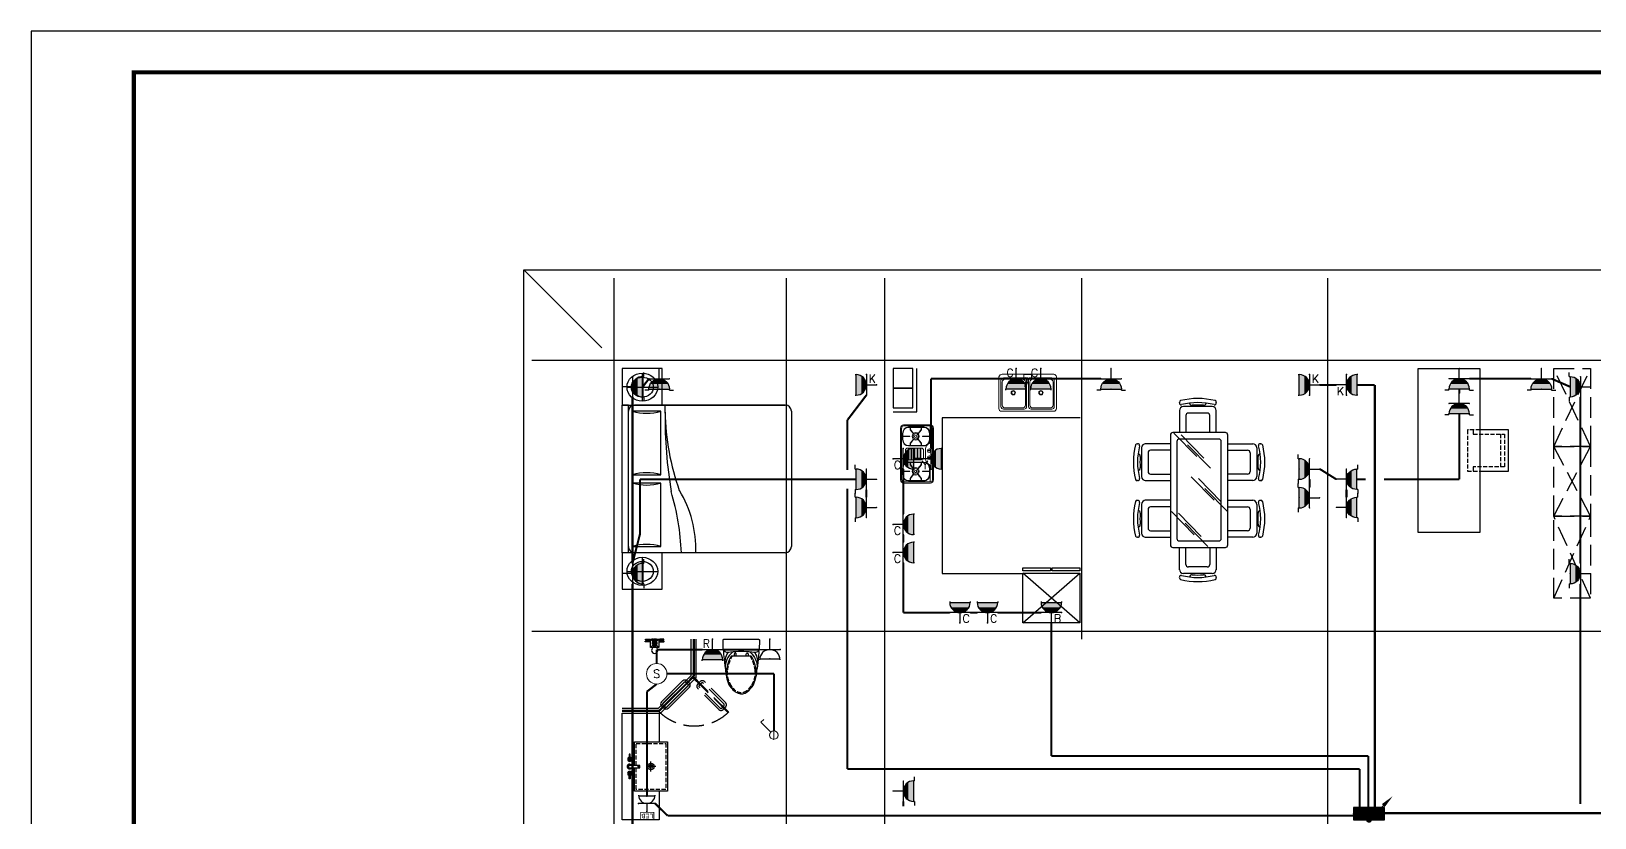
# Model space of a CAD drawing. Extents: x -29700 to 0, y 0 to 131000.
# Drawn here: x -29700 to -10649, y 55416 to 65000 of the extents above; entities that cross this region are included whole.
import ezdxf
from ezdxf.enums import TextEntityAlignment as Align

# ---------------------------------------------------------------- set-up
doc = ezdxf.new("R2010")
doc.units = 0
doc.header["$LTSCALE"] = 1000
doc.header["$MEASUREMENT"] = 0
for name, pattern in [('A户型二层平面图$0$DASH', [0.35, 0.25, -0.1]), ('B-1户型三层平面图$0$DASH', [0.35, 0.25, -0.1]), ('HJ户型(跃上)4F$0$DASH', [0.35, 0.25, -0.1])]:
    doc.linetypes.add(name, pattern=pattern)
doc.layers.get('0').update_dxf_attribs({"linetype": 'CONTINUOUS'})
for name, color, linetype, lineweight in [('1-家具、卫生间洁具布置', 8, 'CONTINUOUS', 9), ('1-散水、台阶', 254, 'CONTINUOUS', 9), ('EM-插座点位', 2, 'CONTINUOUS', 15), ('EM-机电', 14, 'CONTINUOUS', 15), ('EQUIP-照明', 3, 'CONTINUOUS', 15), ('WIRE-照明', 1, 'CONTINUOUS', 15)]:
    doc.layers.add(name, color=color, linetype=linetype, lineweight=lineweight)
for name, color, linetype in [('A户型二层平面图$0$A-澳创家具', 55, 'CONTINUOUS'), ('B-1户型三层平面图$0$A-澳创家具', 55, 'CONTINUOUS'), ('B-1户型三层平面图$0$A_洁具', 36, 'CONTINUOUS'), ('DOTE', 1, 'CONTINUOUS'), ('EQUIP-插座', 3, 'CONTINUOUS'), ('EQUIP-箱柜', 3, 'CONTINUOUS'), ('HJ户型(跃上)4F$0$0-107洁具', 122, 'CONTINUOUS'), ('HJ户型(跃上)4F$0$0-142地漏', 122, 'CONTINUOUS'), ('HJ户型(跃上)4F$0$1-101活动家具', 34, 'CONTINUOUS'), ('HJ户型(跃上)4F$0$1-104到顶固定家具', 55, 'CONTINUOUS'), ('HJ户型(跃上)4F$0$1-107洁具', 122, 'CONTINUOUS'), ('LWIRE', 4, 'CONTINUOUS'), ('TK', 4, 'CONTINUOUS'), ('家具', 8, 'CONTINUOUS')]:
    doc.layers.add(name, color=color, linetype=linetype)
doc.styles.add('_TCH_LABEL', font='COMPLEX', dxfattribs={"bigfont": 'GBCBIG'})
doc.styles.add('_TEL_DIM', font='SIMPLEX', dxfattribs={"width": 0.8, "height": 3.5, "bigfont": 'HZTXT'})
doc.styles.add('GIL', font='GOTHIC.TTF')
doc.styles.add('HZTXT1', font='romans.shx', dxfattribs={"width": 0.7, "bigfont": 'GBHZFS.SHX'})
doc.styles.get("Standard").update_dxf_attribs({"font": 'gbenor.shx', "bigfont": 'gbcbig.shx'})

# ---------------------------------------------------------------- blocks, each defined once
blk = doc.blocks.new('*U18')
at = {"layer": 'B-1户型三层平面图$0$A-澳创家具', "linetype": 'Continuous'}
for points in [[(211, 0), (-211, 0, 0.477962), (-222, -14), (-219, -125), (-215, -137, 0.281865), (-129, -159, -0.073747), (129, -159, 0.281865), (215, -137), (219, -125), (222, -14, 0.477962), (211, 0, 0)], [(216, -136, -0.088577), (213, -208, -0.019152), (193, -362, -0.090609), (149, -554, -0.163158), (38, -658, -0.273043), (-73, -639, -0.094885), (-149, -554, -0.090609), (-193, -362, -0.019152), (-213, -208, -0.088577), (-216, -136, -0.879416)], [(-120, -201, 0.129606), (-180, -409, 0.211204), (-80, -632, 2.252949)], [(120, -201, -0.129606), (180, -409, -0.211204), (80, -632, -2.252949)]]:
    blk.add_lwpolyline(points, format="xyb", dxfattribs=at)
at = {"layer": 'B-1户型三层平面图$0$A-澳创家具', "color": 250}
for points in [[(-165, -162, 0.180688), (-197, -335, -4.705295)], [(-107, -156, 0.237416), (-194, -358, -3.87225)], [(-61, -201), (-62, -181, 1.018669), (-84, -181), (-85, -201)], [(61, -201), (62, -181, -1.018669), (84, -181), (85, -201)], [(107, -156, -0.237416), (194, -358, 3.87225)], [(165, -162, -0.180688), (197, -335, 4.705295)]]:
    blk.add_lwpolyline(points, format="xyb", dxfattribs=at)
at = {"layer": 'B-1户型三层平面图$0$A-澳创家具', "color": 250, "linetype": 'B-1户型三层平面图$0$DASH', "ltscale": 0.2}
blk.add_lwpolyline([(-106, -201, 0.095348), (-166, -374, 0.180567), (-120, -567, 0.059956), (-65, -630, 0.149733), (0, -654, 0.149733), (65, -630, 0.059956), (120, -567, 0.180567), (166, -374, 0.095348), (106, -201, -0.095348)], format="xyb", dxfattribs=at)
at = {"layer": 'B-1户型三层平面图$0$A-澳创家具', "linetype": 'Continuous'}
blk.add_lwpolyline([(120, -201), (-120, -201)], dxfattribs=at)
blk = doc.blocks.new('*U30')
at = {"color": 250}
for p, q in [((590, -350), (710, -350)), ((650, -410), (650, -290))]:
    blk.add_line(p, q, dxfattribs=at)
for points in [[(350, -450), (0, -450), (0, 0), (1300, 0), (1300, -450), (950, -450)], [(663, -150), (950, -150), (950, -550), (350, -550), (350, -150), (635, -150)]]:
    blk.add_lwpolyline(points)
at = {"color": 250, "linetype": 'B-1户型三层平面图$0$DASH', "ltscale": 0.2}
blk.add_lwpolyline([(663, -170), (930, -170), (930, -530), (370, -530), (370, -170), (635, -170)], dxfattribs=at)
for points in [[(501, -84), (570, -84), (570, -97), (501, -97)], [(663, -213), (663, -78), (635, -78), (635, -213)], [(799, -84), (730, -84), (730, -97), (799, -97)]]:
    blk.add_lwpolyline(points, close=True)
at = {"color": 250}
for centre, radius in [((564, -91, 0), 6.17), ((737, -91, 0), 6.17), ((650, -350), 40), ((650, -350), 22.5), ((650, -201), 7.98)]:
    blk.add_circle(centre, radius, dxfattribs=at)
for centre, radius, start, end in [((564, -91), 25.4, 194.0486, 165.9514), ((649, -88), 29.3, 297.9804, 241.0365), ((737, -91), 25.4, 14.0486, 345.9514)]:
    blk.add_arc(centre, radius, start, end)
for centre, radius, start, end in [((564, -91), 16.6, 201.7986, 158.2014), ((649, -88), 23.8, 305.279, 233.4071), ((737, -91), 16.6, 21.7986, 338.2014)]:
    blk.add_arc(centre, radius, start, end, dxfattribs=at)
blk = doc.blocks.new('HJ户型(跃上)4F$0$A$C2634459F')
at = {"color": 0}
for p, q in [((592, 338, 0), (592, 334, 0)), ((592, 338, 0), (650, 338, 0)), ((650, 320, 0), (650, 338, 0))]:
    blk.add_line(p, q, dxfattribs=at)
at = {"color": 0, "linetype": 'HJ户型(跃上)4F$0$DASH'}
for p, q in [((650, 320, 0), (632, 320, 0)), ((632, 262, 0), (632, 320, 0)), ((632, 262, 0), (636, 262, 0)), ((646, 262, 0), (650, 262, 0)), ((650, 262, 0), (650, 320, 0))]:
    blk.add_line(p, q, dxfattribs=at)
at = {"color": 0, "elevation": 0}
for points in [[(155, 387, 0.36855), (119, 352), (119, 338)], [(155, 387), (522, 387, -0.368054), (558, 352), (558, 334)], [(155, 271, -0.36855), (119, 306), (119, 320)], [(143, 338), (143, 344, -0.414214), (162, 363), (515, 363, -0.414214), (534, 344), (534, 334)], [(143, 320), (143, 314, 0.414214), (162, 295), (515, 295, 0.414214), (534, 314), (534, 324)], [(155, 271), (522, 271, 0.368054), (558, 306), (558, 324)]]:
    blk.add_lwpolyline(points, format="xyb", dxfattribs=at)
for points in [[(642, 333), (641, 334), (53, 334), (50, 331), (50, 327), (53, 324), (639, 324), (642, 327)], [(147, 338), (115, 338), (115, 334), (147, 334)], [(147, 320), (115, 320), (115, 324), (147, 324)], [(562, 338), (530, 338), (530, 334), (562, 334)], [(626, 324), (626, 321), (645, 321), (645, 337), (626, 337), (626, 334), (642, 334), (642, 324)]]:
    blk.add_lwpolyline(points, close=True, dxfattribs=at)
at = {"color": 0, "linetype": 'HJ户型(跃上)4F$0$DASH', "elevation": 0}
for points in [[(583, -175), (583, 192, -0.368054), (619, 228), (636, 228)], [(632, -187), (626, -187, -0.414214), (607, -167), (607, 185, -0.414214), (626, 204), (636, 204)], [(700, -175), (700, 192, 0.368054), (664, 228), (646, 228)], [(650, -187), (656, -187, 0.414214), (676, -167), (676, 185, 0.414214), (656, 204), (646, 204)], [(583, -175, 0.36855), (619, -211), (632, -211)], [(700, -175, -0.36855), (664, -211), (650, -211)]]:
    blk.add_lwpolyline(points, format="xyb", dxfattribs=at)
for points in [[(631, 234), (631, 202), (635, 202), (635, 234)], [(646, 296), (649, 296), (649, 315), (633, 315), (633, 296), (636, 296), (636, 313), (646, 313)], [(638, 313), (636, 311), (636, -277), (639, -280), (643, -280), (646, -277), (646, 310), (643, 313)], [(632, -182), (632, -215), (636, -215), (636, -182)], [(650, -182), (650, -215), (646, -215), (646, -182)]]:
    blk.add_lwpolyline(points, close=True, dxfattribs=at)
blk = doc.blocks.new('HJ户型(跃上)4F$0$A$C1E9E21AA')
at = {"ltscale": 0.5, "extrusion": (0, 0, -1)}
for p, q in [((31, -31), (0, 0)), ((69, -31), (100, 0)), ((31, -69), (0, -100)), ((69, -69), (100, -100))]:
    blk.add_line(p, q, dxfattribs=at)
at = {"ltscale": 0.5}
for p, q in [((0, -100), (0, 0)), ((0, 0), (100, 0)), ((100, 0), (100, -100)), ((100, -100), (0, -100))]:
    blk.add_line(p, q, dxfattribs=at)
for points in [[(28, -47), (28, -45), (39, -47), (39, -49)], [(28, -55), (28, -53), (39, -51), (39, -53)], [(30, -40), (31, -38), (41, -43), (40, -45)], [(31, -62), (30, -60), (40, -55), (41, -57)], [(35, -33), (36, -32), (43, -41), (42, -42)], [(36, -68), (35, -67), (42, -58), (43, -59)], [(41, -29), (43, -28), (47, -39), (45, -40)], [(43, -72), (41, -71), (45, -60), (47, -61)], [(49, -27), (51, -27), (51, -39), (49, -39)], [(51, -73), (49, -73), (49, -61), (51, -61)], [(57, -28), (59, -29), (55, -40), (53, -39)], [(59, -71), (57, -72), (53, -61), (55, -60)], [(64, -32), (65, -33), (58, -42), (57, -41)], [(65, -67), (64, -68), (57, -59), (58, -58)], [(69, -38), (70, -40), (60, -45), (59, -43)], [(70, -60), (69, -62), (59, -57), (60, -55)], [(72, -45), (72, -47), (61, -49), (61, -47)], [(72, -53), (72, -55), (61, -53), (61, -51)]]:
    blk.add_lwpolyline(points, close=True, dxfattribs=at)
for radius in [27, 23.6, 10.1]:
    blk.add_circle((50, -50), radius, dxfattribs=at)
blk = doc.blocks.new('HJ户型(跃上)4F$0$花洒')
at = {"ltscale": 7}
for p, q in [((-33, 56), (-33, 114)), ((-28, 5), (0, 5)), ((-33, -56), (-33, -114)), ((-28, -5), (0, -5))]:
    blk.add_line(p, q, dxfattribs=at)
for points in [[(-87, 15), (-91, 15, -0.178333), (-97, 17), (-110, 29)], [(-31, 116, 0.472472), (-33, 114)], [(-31, 54, -0.472472), (-33, 56)], [(-31, 116), (-25, 116, -0.414214), (-24, 114), (-24, 112)], [(-31, 54), (-25, 54, 0.414214), (-24, 56), (-24, 58)], [(-87, -15), (-91, -15, 0.178333), (-97, -17), (-110, -29)], [(-31, -54, 0.472472), (-33, -56)], [(-31, -116, -0.472472), (-33, -114)], [(-31, -54), (-25, -54, -0.414214), (-24, -56), (-24, -58)], [(-31, -116), (-25, -116, 0.414214), (-24, -114), (-24, -112)]]:
    blk.add_lwpolyline(points, format="xyb", dxfattribs=at)
for points in [[(-87, 15), (-87, 0)], [(-87, -15), (-87, 0)], [(-43, 12), (-81, 15)], [(-81, 15), (-81, -15)], [(-43, 10), (-81, 13)], [(-45, -12), (-45, 12)], [(-43, -12), (-43, 12)], [(-43, -12), (-28, -12), (-28, 12), (-43, 12)], [(-24, 56), (-24, 112)], [(-19, 95), (-19, 92)], [(-19, 92), (-19, 84)], [(-19, 76), (-19, 84)], [(-19, 73), (-19, 76)], [(-6, 110), (0, 110)], [(-6, 58), (-6, 110)], [(0, 110), (0, 58), (-6, 58)], [(-5, -13), (-5, 13)], [(-2, 33), (-3, 23)], [(-2, 23), (-2, 33)], [(-2, 33), (0, 33)], [(0, 23), (0, 33)], [(0, -13), (0, 13)], [(-43, -10), (-81, -13)], [(-43, -12), (-81, -15)], [(-24, -56), (-24, -112)], [(-19, -73), (-19, -76)], [(-19, -76), (-19, -84)], [(-19, -92), (-19, -84)], [(-19, -95), (-19, -92)], [(-6, -58), (-6, -110)], [(0, -110), (0, -58), (-6, -58)], [(-6, -110), (0, -110)], [(-2, -33), (-3, -23)], [(-2, -23), (-2, -33)], [(-2, -33), (0, -33)], [(0, -23), (0, -33)]]:
    blk.add_lwpolyline(points, dxfattribs=at)
for points in [[(0, 13), (-54, 13), (-54, 23), (0, 23)], [(0, -13), (-54, -13), (-54, -23), (0, -23)]]:
    blk.add_lwpolyline(points, close=True, dxfattribs=at)
for centre, radius, start, end in [((-135, 0), 38, 49.5542, 310.4458), ((-84, 11), 5, 53.1301, 126.8699), ((-66, 0), 25.5, 331.9275, 28.0725), ((-19, 84), 6.99, 90, 129.5028), ((-19, 84), 6.99, 230.4972, 270), ((-33, 120), 28.6, 297.662, 339.071), ((-33, 48), 28.6, 20.929, 62.338), ((-84, -11), 5, 233.1301, 306.8699), ((-19, -84), 6.99, 90, 129.5028), ((-19, -84), 6.99, 230.4972, 270), ((-33, -48), 28.6, 297.662, 339.071), ((-33, -120), 28.6, 20.929, 62.338)]:
    blk.add_arc(centre, radius, start, end, dxfattribs=at)
blk = doc.blocks.new('HJ户型(跃上)4F$0$fgjhj')
at = {"layer": 'HJ户型(跃上)4F$0$1-107洁具'}
for p, q in [((606518, 216057), (606518, 215607)), ((606528, 216057), (606528, 215607)), ((607393, 215192), (606954, 215192)), ((607393, 215182), (606954, 215182))]:
    blk.add_line(p, q, dxfattribs=at)
at = {"layer": 'HJ户型(跃上)4F$0$1-107洁具', "color": 250, "elevation": 0}
for points in [[(607393, 215157), (606929, 215157), (606493, 215592), (606493, 216057)], [(607393, 215217), (606954, 215217), (606553, 215617), (606553, 216057)]]:
    blk.add_lwpolyline(points, dxfattribs=at)
at = {"layer": 'HJ户型(跃上)4F$0$1-107洁具', "color": 250, "linetype": 'HJ户型(跃上)4F$0$DASH'}
blk.add_arc((606519, 215597), 600, 224.9799, 316.3489, dxfattribs=at)
at = {"layer": 'HJ户型(跃上)4F$0$0-107洁具', "xscale": -1, "rotation": 270}
blk.add_blockref('HJ户型(跃上)4F$0$花洒', (606999, 216057), dxfattribs=at)
at = {"layer": 'HJ户型(跃上)4F$0$0-142地漏', "ltscale": 0.5, "xscale": -1, "rotation": 90}
blk.add_blockref('HJ户型(跃上)4F$0$A$C1E9E21AA', (606949, 216057), dxfattribs=at)
at = {"layer": 'HJ户型(跃上)4F$0$1-107洁具', "xscale": -1, "rotation": 314.9999376523706}
blk.add_blockref('HJ户型(跃上)4F$0$A$C2634459F', (606752, 214911, 0), dxfattribs=at)
blk = doc.blocks.new('A$C66793C10')
for p, q in [((450, 450), (0, 450)), ((0, 450), (0, 0)), ((223, 401), (223, 56)), ((450, 0), (450, 450)), ((396, 229), (50, 229)), ((0, 0), (450, 0))]:
    blk.add_line(p, q)
for radius in [173, 123]:
    blk.add_circle((223, 229), radius)
blk = doc.blocks.new('A$C0BC040C0')
at = {"layer": '家具'}
for p, q in [((0, 295), (0, 2095)), ((75, 2095), (0, 2095)), ((75, 295), (75, 2095)), ((124, 2019), (124, 1245)), ((472, 2019), (124, 2019)), ((149, 2095), (1987, 2095)), ((1987, 2095), (149, 2095)), ((472, 1245), (472, 2019)), ((522, 1996), (522, 2095)), ((2062, 2019), (2062, 371)), ((124, 1245), (472, 1245)), ((124, 1145), (124, 371)), ((472, 1145), (124, 1145)), ((472, 371), (472, 1145)), ((75, 295), (0, 295)), ((124, 371), (472, 371)), ((1987, 295), (149, 295))]:
    blk.add_line(p, q, dxfattribs=at)
for centre, major_axis, ratio, start_param, end_param in [((149, 2019), (0, 75.9), 0.981818, 0, 1.570796), ((298, 2627), (0, 632), 0.981818, 2.857799, 3.425387), ((2092, 1653), (-220, 2967), 0.524077, 1.416252, 1.739927), ((1467, 1705), (-287, 1661), 0.542659, 1.294437, 1.879131), ((1987, 2019), (0, 75.9), 0.981818, 4.712389, 6.283185), ((298, 638), (0, -632), 0.981818, 2.857799, 3.425387), ((298, 1752), (0, -632), 0.981818, -0.283794, 0.283794), ((-1119, 354), (-345, 2286), 0.791145, 4.568047, 4.89601), ((5, 453), (-253, 1064), 0.804127, 4.37694, 5.109608), ((298, -236), (0, 632), 0.981818, -0.283794, 0.283794), ((149, 371), (0, 75.9), 0.981818, 1.570796, 3.141593), ((1987, 371), (0, 75.9), 0.981818, 3.141593, 4.712389)]:
    blk.add_ellipse(centre, major_axis=major_axis, ratio=ratio, start_param=start_param, end_param=end_param, dxfattribs=at)
at = {"layer": '家具', "xscale": 1.080000000001746, "yscale": 0.9899999999906868, "rotation": 179.9999999989328}
for p in [(486, 2540), (486, 295)]:
    blk.add_blockref('A$C66793C10', p, dxfattribs=at)
blk = doc.blocks.new('A$C7DEA0922')
at = {"layer": '家具'}
for p, q in [((960, 2133), (610, 2133)), ((685, 2175), (685, 2178)), ((885, 2175), (885, 2178)), ((560, 2087), (560, 2077)), ((560, 2083), (560, 1816)), ((640, 2023), (640, 1816)), ((900, 2053), (670, 2053)), ((930, 1816), (930, 2023)), ((1010, 2077), (1010, 2087)), ((1010, 1816), (1010, 2083)), ((494, 1809), (771, 1523)), ((581, 1789), (858, 1503)), ((56, 1555), (53, 1555)), ((99, 1630), (99, 1280)), ((154, 1680), (144, 1680)), ((450, 1680), (149, 1680)), ((179, 1570), (179, 1340)), ((450, 1600), (209, 1600)), ((661, 1668), (938, 1381)), ((1150, 1680), (1452, 1680)), ((1150, 1600), (1392, 1600)), ((1422, 1570), (1422, 1340)), ((1446, 1680), (1457, 1680)), ((1502, 1630), (1502, 1280)), ((1545, 1555), (1548, 1555)), ((56, 1355), (53, 1355)), ((1545, 1355), (1548, 1355)), ((144, 1230), (154, 1230)), ((149, 1230), (450, 1230)), ((209, 1310), (450, 1310)), ((705, 1276), (982, 990)), ((792, 1257), (1069, 970)), ((1392, 1310), (1150, 1310)), ((1452, 1230), (1150, 1230)), ((1457, 1230), (1446, 1230)), ((154, 990), (144, 990)), ((450, 990), (149, 990)), ((872, 1135), (1149, 849)), ((1150, 990), (1452, 990)), ((1446, 990), (1457, 990)), ((56, 865), (53, 865)), ((99, 940), (99, 590)), ((179, 880), (179, 650)), ((450, 910), (209, 910)), ((463, 854), (740, 568)), ((550, 834), (827, 548)), ((1150, 910), (1392, 910)), ((1422, 880), (1422, 650)), ((1502, 940), (1502, 590)), ((1545, 865), (1548, 865)), ((56, 665), (53, 665)), ((209, 620), (450, 620)), ((630, 712), (907, 426)), ((1392, 620), (1150, 620)), ((1545, 665), (1548, 665)), ((144, 540), (154, 540)), ((149, 540), (450, 540)), ((560, 149), (560, 416)), ((640, 209), (640, 416)), ((930, 416), (930, 209)), ((1010, 416), (1010, 149)), ((1452, 540), (1150, 540)), ((1457, 540), (1446, 540)), ((560, 144), (560, 154)), ((960, 99), (610, 99)), ((900, 179), (670, 179)), ((685, 56), (685, 53)), ((885, 56), (885, 53)), ((1010, 154), (1010, 144))]:
    blk.add_line(p, q, dxfattribs=at)
for points in [[(450, 1786), (450, 446, 0.414214), (480, 416), (1120, 416, 0.414214), (1150, 446), (1150, 1786, 0.414214), (1120, 1816), (480, 1816, 0.414214)], [(530, 1706), (530, 526, 0.414214), (560, 496), (1040, 496, 0.414214), (1070, 526), (1070, 1706, 0.414214), (1040, 1736), (560, 1736, 0.414214)]]:
    blk.add_lwpolyline(points, format="xyb", close=True, dxfattribs=at)
for centre, radius, start, end in [((580, 2186), 20, 104.147, 185.9216), ((530, 2181), 30, 354.0784, 5.9216), ((580, 2175), 20, 174.0784, 284.3214), ((610, 2083), 50, 90, 180), ((785, 1372), 859, 75.853, 104.147), ((785, 1372), 809, 75.6786, 104.3214), ((715, 2178), 30, 186.0281, 274.9654), ((785, 1372), 779, 85.0346, 94.9654), ((855, 2178), 30, 265.0346, 353.9719), ((960, 2083), 50, 360, 90), ((990, 2175), 20, 255.6786, 5.9216), ((990, 2186), 20, 354.0784, 75.853), ((1039, 2181), 30, 174.0784, 185.9216), ((670, 2023), 30, 90, 180), ((900, 2023), 30, 360, 90), ((859, 1455), 859, 165.853, 194.147), ((45, 1660), 20, 84.0784, 165.853), ((51, 1709), 30, 264.0784, 275.9216), ((859, 1455), 809, 165.6786, 194.3214), ((56, 1660), 20, 345.6786, 95.9216), ((53, 1525), 30, 355.0346, 83.9719), ((149, 1630), 50, 90, 180), ((209, 1570), 30, 90, 180), ((1392, 1570), 30, 0, 90), ((1452, 1630), 50, 0, 90), ((1548, 1525), 30, 96.0281, 184.9654), ((1545, 1660), 20, 84.0784, 194.3214), ((742, 1455), 809, 345.6786, 14.3214), ((1550, 1709), 30, 264.0784, 275.9216), ((1555, 1660), 20, 14.147, 95.9216), ((742, 1455), 859, 345.853, 14.147), ((53, 1385), 30, 276.0281, 4.9654), ((859, 1455), 779, 175.0346, 184.9654), ((209, 1340), 30, 180, 270), ((1392, 1340), 30, 270, 0), ((742, 1455), 779, 355.0346, 4.9654), ((1548, 1385), 30, 175.0346, 263.9719), ((45, 1250), 20, 194.147, 275.9216), ((51, 1200), 30, 84.0784, 95.9216), ((56, 1250), 20, 264.0784, 14.3214), ((149, 1280), 50, 180, 270), ((1452, 1280), 50, 270, 0), ((1545, 1250), 20, 165.6786, 275.9216), ((1550, 1200), 30, 84.0784, 95.9216), ((1555, 1250), 20, 264.0784, 345.853), ((859, 765), 859, 165.853, 194.147), ((45, 970), 20, 84.0784, 165.853), ((51, 1020), 30, 264.0784, 275.9216), ((859, 765), 809, 165.6786, 194.3214), ((56, 970), 20, 345.6786, 95.9216), ((149, 940), 50, 90, 180), ((1452, 940), 50, 0, 90), ((1545, 970), 20, 84.0784, 194.3214), ((742, 765), 809, 345.6786, 14.3214), ((1550, 1020), 30, 264.0784, 275.9216), ((1555, 970), 20, 14.147, 95.9216), ((742, 765), 859, 345.853, 14.147), ((53, 835), 30, 355.0346, 83.9719), ((859, 765), 779, 175.0346, 184.9654), ((209, 880), 30, 90, 180), ((1392, 880), 30, 0, 90), ((1548, 835), 30, 96.0281, 184.9654), ((742, 765), 779, 355.0346, 4.9654), ((53, 695), 30, 276.0281, 4.9654), ((149, 590), 50, 180, 270), ((209, 650), 30, 180, 270), ((1392, 650), 30, 270, 0), ((1452, 590), 50, 270, 0), ((1548, 695), 30, 175.0346, 263.9719), ((45, 560), 20, 194.147, 275.9216), ((51, 511), 30, 84.0784, 95.9216), ((56, 560), 20, 264.0784, 14.3214), ((1545, 560), 20, 165.6786, 275.9216), ((1550, 511), 30, 84.0784, 95.9216), ((1555, 560), 20, 264.0784, 345.853), ((670, 209), 30, 180, 270), ((900, 209), 30, 270, 0), ((610, 149), 50, 180, 270), ((580, 56), 20, 75.6786, 185.9216), ((530, 51), 30, 354.0784, 5.9216), ((580, 45), 20, 174.0784, 255.853), ((785, 859), 859, 255.853, 284.147), ((785, 859), 809, 255.6786, 284.3214), ((715, 53), 30, 85.0346, 173.9719), ((785, 859), 779, 265.0346, 274.9654), ((855, 53), 30, 6.0281, 94.9654), ((960, 149), 50, 270, 0), ((990, 56), 20, 354.0784, 104.3214), ((990, 45), 20, 284.147, 5.9216), ((1039, 51), 30, 174.0784, 185.9216)]:
    blk.add_arc(centre, radius, start, end, dxfattribs=at)
blk = doc.blocks.new('A$C1492080E')
at = {"layer": '家具'}
for p, q in [((670, 0), (63, 696)), ((670, 696), (63, 0))]:
    blk.add_line(p, q, dxfattribs=at)
for points in [[(38, 696), (0, 696), (0, 358), (38, 358)], [(63, 0), (670, 0), (670, 696), (63, 696)], [(0, 0), (38, 0), (38, 338), (0, 338)]]:
    blk.add_lwpolyline(points, close=True, dxfattribs=at)
blk = doc.blocks.new('A$C750C4C91')
at = {"layer": '1-散水、台阶', "color": 0, "extrusion": (0, 0, -1)}
for points in [[(-700, 407), (-700, 418, -0.414214), (-669, 450), (-41, 450, -0.354124), (0, 418), (0, 31, -0.414214), (-31, 0), (-669, 0, -0.414214), (-700, 31), (-700, 407)], [(-317, 309), (-317, 310), (-352, 407), (-330, 407, 0.057541), (-326, 409), (-326, 407), (-303, 407), (-303, 448), (-326, 448), (-326, 446, 0.168143), (-331, 448), (-397, 448), (-397, 407), (-370, 407), (-332, 304), (-332, 303)]]:
    blk.add_lwpolyline(points, format="xyb", dxfattribs=at)
for points in [[(-55, 25), (-308, 25, -0.414214), (-338, 55), (-338, 375, -0.414214), (-308, 405), (-55, 405, -0.414214), (-25, 375), (-25, 55, -0.414214)], [(-75, 40), (-288, 40, -0.414214), (-323, 75), (-323, 355, -0.414214), (-288, 390), (-75, 390, -0.414214), (-40, 355), (-40, 75, -0.414214)], [(-645, 25), (-392, 25, 0.414214), (-362, 55), (-362, 375, 0.414214), (-392, 405), (-645, 405, 0.414214), (-675, 375), (-675, 55, 0.414214)], [(-625, 40), (-412, 40, 0.414214), (-377, 75), (-377, 355, 0.414214), (-412, 390), (-625, 390, 0.414214), (-660, 355), (-660, 75, 0.414214)]]:
    blk.add_lwpolyline(points, format="xyb", close=True, dxfattribs=at)
for centre, radius in [((-175, 225), 26), ((-175, 225), 19.5), ((-512, 225), 26), ((-512, 225), 19.5)]:
    blk.add_circle(centre, radius, dxfattribs=at)
for centre, radius, start, end in [((-324, 305), 9.11, 209.0902, 10.457), ((-321, 305), 5.61, 15.6011, 52.9488), ((-324, 305), 8.13, 194.728, 24.8192), ((-327, 303), 5.61, 166.5984, 203.9461)]:
    blk.add_arc(centre, radius, start, end, dxfattribs=at)
blk = doc.blocks.new('140-100base（标准层）$0$双炉平面')
for p, q in [((316, 400), (-316, 400)), ((316, 387), (-316, 387)), ((-355, 364), (-355, 138)), ((-341, 364), (-341, 138)), ((-329, 305), (-329, 115)), ((-324, 305), (-324, 115)), ((-324, 285), (-298, 285)), ((-324, 281), (-299, 281)), ((-299, 281), (-252, 242)), ((-298, 285), (-248, 245)), ((-248, 245), (-252, 242)), ((-176, 376), (-251, 376)), ((-176, 371), (-251, 371)), ((-210, 371), (-215, 371)), ((-215, 371), (-215, 289)), ((-215, 289), (-210, 290)), ((-210, 290), (-210, 371)), ((-131, 285), (-180, 245)), ((-177, 242), (-180, 245)), ((-129, 281), (-177, 242)), ((-104, 285), (-131, 285)), ((-104, 281), (-129, 281)), ((-104, 115), (-104, 305)), ((-98, 115), (-98, 305)), ((-71, 315), (-71, 146)), ((71, 305), (-71, 305)), ((-71, 298), (71, 298)), ((71, 270), (-71, 270)), ((-71, 262), (71, 262)), ((71, 233), (-71, 233)), ((-71, 226), (71, 226)), ((71, 198), (-71, 198)), ((-42, 341), (42, 341)), ((71, 315), (71, 146)), ((98, 115), (98, 305)), ((104, 115), (104, 305)), ((104, 284), (130, 284)), ((104, 280), (128, 280)), ((128, 280), (176, 241)), ((130, 284), (179, 244)), ((251, 376), (176, 376)), ((251, 371), (176, 371)), ((179, 244), (176, 241)), ((217, 370), (212, 370)), ((212, 370), (212, 288)), ((212, 288), (217, 289)), ((217, 289), (217, 370)), ((296, 284), (247, 244)), ((250, 241), (247, 244)), ((298, 280), (250, 241)), ((324, 284), (296, 284)), ((324, 280), (298, 280)), ((324, 305), (324, 115)), ((329, 305), (329, 115)), ((341, 364), (341, 138)), ((355, 364), (355, 138)), ((-355, 138), (-355, 36)), ((-341, 138), (-341, 36)), ((-341, 39), (-168, 39)), ((-324, 150), (-299, 150)), ((-324, 145), (-298, 145)), ((316, 13), (-316, 13)), ((316, 0), (-316, 0)), ((-299, 150), (-252, 188)), ((-298, 145), (-248, 185)), ((-252, 188), (-248, 185)), ((-176, 49), (-251, 49)), ((-176, 44), (-251, 44)), ((-209, 133), (-215, 133)), ((-215, 133), (-215, 49)), ((-215, 49), (-209, 49)), ((-209, 49), (-209, 133)), ((-180, 185), (-177, 188)), ((-131, 145), (-180, 185)), ((-129, 150), (-177, 188)), ((-104, 145), (-131, 145)), ((-104, 150), (-129, 150)), ((-118, 64), (-113, 71)), ((-71, 190), (71, 190)), ((71, 162), (-71, 162)), ((-71, 154), (71, 154)), ((65, 95), (-64, 95)), ((-45, 73), (-51, 73)), ((-51, 73), (-51, 33)), ((-51, 33), (-45, 33)), ((-45, 33), (-45, 73)), ((42, 120), (-42, 120)), ((43, 73), (37, 73)), ((37, 73), (37, 33)), ((37, 33), (43, 33)), ((43, 33), (43, 73)), ((104, 149), (128, 149)), ((104, 144), (130, 144)), ((114, 71), (119, 64)), ((128, 149), (176, 187)), ((130, 144), (179, 184)), ((169, 39), (341, 39)), ((176, 187), (179, 184)), ((251, 49), (176, 49)), ((251, 44), (176, 44)), ((218, 132), (213, 132)), ((213, 132), (213, 48)), ((213, 48), (218, 48)), ((218, 48), (218, 132)), ((247, 184), (250, 187)), ((296, 144), (247, 184)), ((298, 149), (250, 187)), ((324, 144), (296, 144)), ((324, 149), (298, 149)), ((341, 138), (341, 36)), ((355, 138), (355, 36))]:
    blk.add_line(p, q)
at = {"extrusion": (0, 0, -1)}
for centre, major_axis, start_param, end_param in [((-316, 364), (39, 0), 3.141593, 4.712389), ((-316, 364), (-25, 0), 0, 1.570796), ((316, 364), (-39, 0), 1.570796, 3.141593), ((316, 364), (25, 0), -1.570796, 0), ((-251, 305), (-78, 0), 0, 1.570796), ((-251, 305), (-72.6, 0), 0, 1.570796), ((-176, 305), (78, 0), -1.570796, 0), ((-176, 305), (72.6, 0), -1.570796, 0), ((-42, 315), (29.3, 0), 3.141593, 4.712389), ((176, 305), (-78, 0), 0, 1.570796), ((176, 305), (-72.6, 0), 0, 1.570796), ((251, 305), (78, 0), -1.570796, 0), ((251, 305), (72.6, 0), -1.570796, 0), ((-316, 36), (-39, 0), 4.712389, 6.283185), ((-316, 36), (25, 0), 1.570796, 3.141593), ((-251, 115), (78, 0), 1.570796, 3.141593), ((-251, 115), (72.6, 0), 1.570796, 3.141593), ((-251, 115), (72.6, 0), 1.570796, 3.141593), ((-176, 115), (-72.6, 0), 3.141593, 4.712389), ((-176, 115), (-78, 0), 3.141593, 4.712389), ((-168, 92), (-58.5, 0), 3.710405, 4.712389), ((-64, 42), (-58.5, 0), 0.568812, 1.570796), ((-42, 146), (-29.3, 0), 4.712389, 6.283185), ((-46, 53), (23.1, 0), 1.570796326794903, 7.853981633974489), ((40, 53), (23.1, 0), 1.570796326794887, 7.853981633974474), ((65, 42), (58.5, 0), -1.570796, -0.568812), ((176, 115), (78, 0), 1.570796, 3.141593), ((176, 115), (72.6, 0), 1.570796, 3.141593), ((169, 92), (58.5, 0), 1.570796, 2.57278), ((251, 115), (-72.6, 0), 3.141593, 4.712389), ((251, 115), (-78, 0), 3.141593, 4.712389), ((316, 36), (-25, 0), 3.141593, 4.712389), ((316, 36), (39, 0), 0, 1.570796)]:
    blk.add_ellipse(centre, major_axis=major_axis, ratio=0.911111, start_param=start_param, end_param=end_param, dxfattribs=at)
for centre, major_axis in [((-212, 217), (-46.7, 0)), ((-212, 217), (-34.2, 0)), ((-212, 217), (-16, 0)), ((-212, 217), (-13.8, 0)), ((215, 216), (-46.7, 0)), ((215, 216), (-34.2, 0)), ((215, 216), (-16, 0)), ((215, 216), (-13.8, 0))]:
    blk.add_ellipse(centre, major_axis=major_axis, ratio=0.911111, dxfattribs=at)
for centre, major_axis, start_param, end_param in [((42, 315), (-29.3, 0), 3.141593, 4.712389), ((42, 146), (29.3, 0), 4.712389, 6.283185)]:
    blk.add_ellipse(centre, major_axis=major_axis, ratio=0.911111, start_param=start_param, end_param=end_param)
blk = doc.blocks.new('*U28')
at = {"layer": 'A户型二层平面图$0$A-澳创家具', "color": 8}
blk.add_lwpolyline([(-250, 0), (500, 0), (500, -2000), (-250, -2000)], close=True, dxfattribs=at)
at = {"layer": 'A户型二层平面图$0$A-澳创家具', "color": 250, "linetype": 'A户型二层平面图$0$DASH', "ltscale": 0.2}
for points in [[(500, -750), (350, -750), (350, -1250), (500, -1250)], [(420, -750), (420, -800), (800, -800), (800, -1200), (420, -1200), (420, -1250)], [(750, -800), (750, -1200)], [(800, -800), (800, -1200)]]:
    blk.add_lwpolyline(points, dxfattribs=at)
at = {"layer": 'A户型二层平面图$0$A-澳创家具', "color": 8}
blk.add_lwpolyline([(500, -1250), (850, -1250), (850, -750), (500, -750)], dxfattribs=at)
blk = doc.blocks.new('；u；')
at = {"color": 251}
blk.add_line((65676, -63348), (64726, -62398), dxfattribs=at)
blk.add_lwpolyline([(69126, -74798), (64726, -74798), (64726, -62398), (78926, -62398), (78926, -74798), (74526, -74798)], dxfattribs=at)
at = {"layer": '1-家具、卫生间洁具布置', "color": 251, "lineweight": -3}
for points in [[(69466, -63598), (69226, -63598), (69226, -63838), (69466, -63838)], [(69466, -63838), (69226, -63838), (69226, -64078), (69466, -64078)]]:
    blk.add_lwpolyline(points, close=True, dxfattribs=at)
blk.add_lwpolyline([(69226, -64128), (69516, -64128), (69516, -63598)], dxfattribs=at)
at = {"layer": 'DOTE', "color": 251}
for p, q in [((65826, -74698), (65826, -62498)), ((67926, -69641), (67926, -62498)), ((69126, -74698), (69126, -62498)), ((71526, -66898), (71526, -62498)), ((74526, -74698), (74526, -62498)), ((64826, -63498), (78826, -63498)), ((64826, -66798), (78826, -66798))]:
    blk.add_line(p, q, dxfattribs=at)
at = {"layer": 'HJ户型(跃上)4F$0$1-101活动家具', "color": 251, "linetype": 'HJ户型(跃上)4F$0$DASH', "elevation": 0}
for points in [[(77726, -64548), (77276, -64548), (77276, -63598), (77726, -63598)], [(77726, -65398), (77276, -65398), (77276, -64548), (77726, -64548)]]:
    blk.add_lwpolyline(points, close=True, dxfattribs=at)
at = {"layer": 'HJ户型(跃上)4F$0$1-101活动家具', "color": 251, "linetype": 'HJ户型(跃上)4F$0$DASH'}
for points in [[(77726, -64548), (77276, -64548)], [(77726, -65398), (77276, -65398)]]:
    blk.add_lwpolyline(points, dxfattribs=at)
blk.add_lwpolyline([(77726, -66398), (77276, -66398), (77276, -65398), (77726, -65398)], close=True, dxfattribs=at)
at = {"layer": 'HJ户型(跃上)4F$0$1-104到顶固定家具', "color": 251, "linetype": 'HJ户型(跃上)4F$0$DASH'}
for p, q in [((77276, -64548), (77726, -63598)), ((77726, -64548), (77276, -63598)), ((77276, -65398), (77726, -64548)), ((77726, -65398), (77276, -64548)), ((77276, -66398), (77726, -65398)), ((77726, -66398), (77276, -65398))]:
    blk.add_line(p, q, dxfattribs=at)
at = {"layer": '家具', "color": 251}
blk.add_lwpolyline([(71507, -64198), (69826, -64198), (69826, -66098), (70807, -66098)], dxfattribs=at)
at = {"color": 251, "extrusion": (0, 0, -1), "zscale": -1}
blk.add_blockref('HJ户型(跃上)4F$0$fgjhj', (-673320, -282955), dxfattribs=at)
at = {"layer": '1-家具、卫生间洁具布置', "color": 251, "lineweight": -3}
blk.add_blockref('A$C750C4C91', (70516, -64119), dxfattribs=at)
at = {"layer": '1-家具、卫生间洁具布置', "color": 251, "lineweight": -3, "rotation": 90.00002347127139}
blk.add_blockref('140-100base（标准层）$0$双炉平面', (69718, -64640), dxfattribs=at)
at = {"layer": '1-家具、卫生间洁具布置', "color": 251, "lineweight": -3, "xscale": -1, "rotation": 90}
blk.add_blockref('A$C1492080E', (71503, -66028), dxfattribs=at)
at = {"layer": 'B-1户型三层平面图$0$A_洁具', "color": 251, "xscale": -1, "rotation": 0.0003004199342093727}
blk.add_blockref('*U18', (67376, -66898), dxfattribs=at)
at = {"layer": '家具', "color": 251, "xscale": 0.9999989999971652, "yscale": 0.9999989999923855, "zscale": 0.9999989999958332, "rotation": 359.9995283362795}
blk.add_blockref('A$C0BC040C0', (65926, -66139), dxfattribs=at)
at = {"layer": '家具', "color": 251, "rotation": 359.9999943370795}
blk.add_blockref('*U28', (75876, -63598), dxfattribs=at)
at = {"layer": '家具', "color": 251}
blk.add_blockref('A$C7DEA0922', (72155, -66195), dxfattribs=at)
at = {"layer": '家具', "color": 251, "extrusion": (0, 0, -1), "xscale": -1, "zscale": -1, "rotation": 269.9996997709976}
blk.add_blockref('*U30', (-65926, -69098), dxfattribs=at)
blk = doc.blocks.new('$equip$00001240')
for p, q in [((-0.5, 1.05), (-0.7, 1.05)), ((-0.5, 1.05), (-0.5, 1)), ((-0.5, 1), (0.5, 1)), ((0.5, 1.05), (0.7, 1.05)), ((0.5, 1.05), (0.5, 1)), ((-0.5, 0.5), (0.5, 0.5)), ((0, 0.5), (0, 0))]:
    blk.add_line(p, q)
blk.add_arc((0, 1), 0.5, 180, 0)
for points in [[(0.433, 0.75), (-0.433, 0.75), (0.5, 1), (-0.5, 1)], [(0.25, 0.567), (-0.25, 0.567), (0.433, 0.75), (-0.433, 0.75)], [(0, 0.5), (0, 0.5), (0.25, 0.567), (-0.25, 0.567)]]:
    blk.add_solid(points)
at = {"layer": 'EQUIP-照明'}
for p in [(0, 1), (-0.5, 0.5), (0, 0), (0.5, 0.5)]:
    blk.add_point(p, dxfattribs=at)
at = {"layer": 'EQUIP-照明', "flags": 9}
blk.add_attdef('A', (0, 0), '', height=0.00002, dxfattribs=at)
blk = doc.blocks.new('$equip$00001209')
for p, q in [((0.147, 0.356), (0.625, 0.833)), ((0.625, 0.833), (0.766, 0.692)), ((-0.208, 0.208), (0.208, 0.208))]:
    blk.add_line(p, q)
blk.add_circle((0, 0.208), 0.208)
at = {"layer": 'EQUIP-照明'}
for p in [(-0.208, 0.208), (0, 0.417), (0, 0), (0.208, 0.208)]:
    blk.add_point(p, dxfattribs=at)
at = {"layer": 'EQUIP-照明', "flags": 9}
blk.add_attdef('A', (0, 0), '', height=0.00002, dxfattribs=at)
blk = doc.blocks.new('$equip$00001238')
for p, q in [((0.497, 0.95), (-0.497, 0.95)), ((0.5, 0.5), (-0.5, 0.5)), ((0, 0.5), (0, 0))]:
    blk.add_line(p, q)
blk.add_arc((0, 1), 0.5, 180, 0)
for p in [(0, 0.95), (-0.5, 0.5), (0, 0), (0.5, 0.5)]:
    blk.add_point(p)
at = {"flags": 9}
blk.add_attdef('A', (0, 0), '', height=0.00002, dxfattribs=at)
blk = doc.blocks.new('A$C52A72D32')
at = {"layer": 'EM-插座点位', "const_width": 13.2, "elevation": 0}
blk.add_lwpolyline([(7, 7), (7, 122), (206, 122), (206, 7)], close=True, dxfattribs=at)
at = {"layer": 'EM-插座点位', "style": 'GIL'}
blk.add_text('LEB', height=68.6, dxfattribs=at).set_placement((106, 64, 0), align=Align.MIDDLE)
blk = doc.blocks.new('$equip$00001764')
for p, q in [((-0.5, 1.05), (-0.5, 1)), ((-0.5, 1), (0.5, 1)), ((0.5, 1.05), (0.5, 1)), ((0.5, 0.5), (-0.5, 0.5)), ((0, 0.5), (0, 0))]:
    blk.add_line(p, q)
blk.add_arc((0, 1), 0.5, 180, 0)
for p in [(-0.5, 0.5), (0, 0), (0.5, 0.5)]:
    blk.add_point(p)
for points in [[(0.433, 0.75), (-0.433, 0.75), (0.5, 1), (-0.5, 1)], [(0.25, 0.567), (-0.25, 0.567), (0.433, 0.75), (-0.433, 0.75)], [(0, 0.5), (0, 0.5), (0.25, 0.567), (-0.25, 0.567)]]:
    blk.add_solid(points)
at = {"color": 7, "style": '_TEL_DIM'}
blk.add_attdef('$TEXT$', text='', height=0.4, dxfattribs=at).set_placement((0.303, 0.211), align=Align.MIDDLE_CENTER)
at = {"color": 7, "style": '_TEL_DIM', "flags": 1}
blk.add_attdef('A', text='', height=0.00002, dxfattribs=at).set_placement((0, 0), align=Align.MIDDLE_CENTER)
blk = doc.blocks.new('$equip$00001838')
blk.add_circle((0, 0), 0.5)
at = {"color": 7, "style": '_TEL_DIM'}
blk.add_attdef('$TEXT$', text='', height=0.4, dxfattribs=at).set_placement((0, 0), align=Align.MIDDLE_CENTER)
at = {"color": 7, "style": '_TEL_DIM', "flags": 1}
blk.add_attdef('A', text='', height=0.00002, dxfattribs=at).set_placement((0, 0), align=Align.MIDDLE_CENTER)
blk = doc.blocks.new('*X47')
at = {"color": 0}
for p, q in [((-250, 33), (-83, 200)), ((-250, 68), (-118, 200)), ((-250, 104), (-154, 200)), ((-250, 139), (-189, 200)), ((-250, 174), (-224, 200)), ((-247, 0), (-47, 200)), ((-212, 0), (-12, 200)), ((-177, 0), (23, 200)), ((-141, 0), (59, 200)), ((-106, 0), (94, 200)), ((-71, 0), (129, 200)), ((-35, 0), (165, 200)), ((0, 0), (200, 200)), ((35, 0), (235, 200)), ((71, 0), (250, 179)), ((106, 0), (250, 144)), ((141, 0), (250, 109)), ((177, 0), (250, 73)), ((212, 0), (250, 38)), ((247, 0), (250, 3))]:
    blk.add_line(p, q, dxfattribs=at)
blk = doc.blocks.new('$equip$00001421')
for p, q in [((0.75, 0.6), (-0.75, 0.6)), ((-0.75, 0.6), (-0.75, 0)), ((-0.75, 0), (0.75, 0)), ((0.75, 0), (0.75, 0.6))]:
    blk.add_line(p, q)
at = {"const_width": 0.6}
blk.add_lwpolyline([(-0.75, 0.3), (0.75, 0.3)], dxfattribs=at)
for p in [(-0.75, 0.3), (0, 0.6), (0, 0), (0.75, 0.3)]:
    blk.add_point(p)
at = {"xscale": 0.00300000000061118, "yscale": 0.00300000000061118, "zscale": 0.00300000000061118}
blk.add_blockref('*X47', (0, 0), dxfattribs=at)
at = {"style": '_TCH_LABEL', "flags": 9}
blk.add_attdef('A', (0, 0), '', height=0.00002, dxfattribs=at)
blk = doc.blocks.new('$TelecSys$00000079')
for p, q in [((0.7, 0.7), (0, 0)), ((0.104, 0.104), (0.104, 0.104)), ((-0.104, -0.104), (-0.104, -0.104))]:
    blk.add_line(p, q)
at = {"const_width": 0.142}
blk.add_lwpolyline([(-0.071, 0, 1), (0.071, 0, 1)], format="xyb", close=True, dxfattribs=at)
blk.add_solid([(0.63, 0.77), (0.77, 0.63), (1.15, 1.15)])
at = {"width": 0.8, "flags": 9}
blk.add_attdef('A', (0, 0), '', height=0.00002, dxfattribs=at)
blk = doc.blocks.new('*U59')
at = {"color": 3}
blk.add_lwpolyline([(-59400, 0), (0, 0), (0, 42000), (-59400, 42000)], close=True, dxfattribs=at)
at = {"color": 3, "const_width": 100}
blk.add_lwpolyline([(-56900, 1000), (-1000, 1000), (-1000, 41000), (-56900, 41000)], close=True, dxfattribs=at)
at = {"layer": 'TK', "color": 4, "style": 'HZTXT1'}
for tag, height, width, p in [('项目负责1', 400, 0.6, (-4500, 19196)), ('项目负责2', 400, 0.6, (-4500, 18296)), ('专责', 400, 0.6, (-4500, 17396)), ('审定', 400, 0.6, (-4500, 16496)), ('审核', 400, 0.6, (-4500, 15596)), ('校对', 400, 0.6, (-4500, 14696)), ('设计', 400, 0.6, (-4500, 13796)), ('绘图', 400, 0.6, (-4500, 12896)), ('建设单位', 450, 0.6, (-4500, 11050)), ('工号', 400, 0.5, (-5501, 3507)), ('版次', 400, 0.7, (-2138, 3498)), ('阶段', 400, 0.7, (-2138, 2498)), ('比例', 400, 0.7, (-5491, 1513)), ('日期', 400, 0.7, (-2138, 1498))]:
    blk.add_attdef(tag, text='', height=height, dxfattribs=dict(at, width=width)).set_placement(p, align=Align.MIDDLE)
at = {"layer": 'TK', "color": 1, "lineweight": -3, "style": 'HZTXT1', "width": 0.6}
blk.add_attdef('工程名称', text='', height=450, dxfattribs=at).set_placement((-4500, 9050), align=Align.MIDDLE)
at = {"layer": 'TK', "color": 4, "lineweight": -3, "style": 'HZTXT1', "width": 0.6}
blk.add_attdef('子项名称', text='', height=450, dxfattribs=at).set_placement((-4500, 7050), align=Align.MIDDLE)
at = {"layer": 'TK', "color": 1, "lineweight": -3, "style": 'HZTXT1', "width": 0.6}
blk.add_attdef('图名', text='', height=400, dxfattribs=at).set_placement((-4558, 4958), align=Align.MIDDLE_CENTER)
at = {"layer": 'TK', "color": 1, "style": 'HZTXT1', "width": 0.7}
blk.add_attdef('图号', text='', height=400, dxfattribs=at).set_placement((-5491, 2513), align=Align.MIDDLE)

msp = doc.modelspace()

# ---------------------------------------------------------------- linework, layer by layer
at = {"layer": 'WIRE-照明', "color": 1, "linetype": 'Continuous', "const_width": 25}
for points in [[(-22173.9, 60765.7), (-22248.9, 60668)], [(-18736.5, 59915.7), (-18736.5, 60765.7)], [(-18736.5, 60765.7), (-17823.4, 60765.7)], [(-17523.9, 60765.7), (-17573.4, 60765.7)], [(-17273.9, 60765.7), (-16666.9, 60765.7)], [(-12175.4, 60765.7), (-11424.1, 60765.7)], [(-11174.1, 60765.7), (-10949, 60668)], [(-13798.9, 60690.7), (-13998.9, 60690.7)], [(-13548.9, 60690.7), (-13328.5, 60690.7)], [(-13328.5, 55540.7), (-13328.5, 60690.7)], [(-12300.4, 60587.8), (-12300.4, 60640.7)], [(-22373.9, 58515.7), (-22373.9, 60543)], [(-19754.5, 60263), (-19523.9, 60565.7)], [(-10824, 60543), (-10823.9, 58515.7)], [(-19754.5, 59653.2), (-19754.5, 60263)], [(-12300.4, 60337.8), (-12300.4, 59540.7)], [(-19073.9, 59115.7), (-19073.9, 59665.7)], [(-18861.5, 59790.7), (-18948.9, 59790.7)], [(-13798.9, 59540.7), (-13998.9, 59665.7)], [(-19648.9, 59540.7), (-22284.2, 59540.7)], [(-22284.2, 59540.7), (-22284.2, 58867.3)], [(-19754.5, 56010.2), (-19754.5, 59428.2)], [(-14123.9, 59540.7), (-14123.9, 59440.8)], [(-13548.9, 59540.7), (-13441, 59540.7)], [(-13216, 59540.7), (-12300.4, 59540.7)], [(-19523.9, 59322.2), (-19523.9, 59415.7)], [(-13673.9, 59415.7), (-13673.9, 59322.2)], [(-22284.2, 58867.3), (-22373.9, 58515.7)], [(-19073.9, 58773.8), (-19073.9, 58865.7)], [(-19073.9, 58523.8), (-19073.9, 57915.7)], [(-22373.9, 58265.7), (-22373.9, 53865.7)], [(-10823.9, 55584.6), (-10823.9, 58265.7)], [(-18509.1, 57915.7), (-19073.9, 57915.7)], [(-18173.9, 57915.7), (-18259.1, 57915.7)], [(-17395.5, 57915.7), (-17923.9, 57915.7)], [(-17270.5, 57790.7), (-17270.5, 56168.6)], [(-21523.9, 57465.7), (-22078.7, 57465.7)], [(-22078.7, 57295.7), (-22078.7, 57465.7)], [(-21273.9, 57465.7), (-20825.2, 57465.7)], [(-21953.7, 57170.7), (-20650.3, 57170.7)], [(-20650.3, 56475.8), (-20650.3, 57170.7)], [(-22198.9, 56952.4), (-22078.7, 57045.7)], [(-22198.9, 55680.7), (-22198.9, 56952.4)], [(-13514.1, 56010.2), (-19754.5, 56010.2)], [(-13408, 56168.6), (-17270.5, 56168.6)], [(-13514.1, 55540.7), (-13514.1, 56010.2)], [(-13408, 55540.7), (-13408, 56168.6)], [(-21947, 55441.8), (-22098.9, 55590.7)], [(-13586.4, 55441.8), (-21947, 55441.8)], [(-19073.9, 55615.7), (-19073.9, 55554.3)], [(-13211.4, 55472.1), (-6391.5, 55472.1)]]:
    msp.add_lwpolyline(points, dxfattribs=at)

# ---------------------------------------------------------------- block references
at = {"color": 0, "xscale": 0.5, "yscale": 0.5, "zscale": 0.5}
msp.add_blockref('*U59', (0, 44000), dxfattribs=at)
at = {"color": 1}
msp.add_blockref('；u；', (-88425.1, 124489.1), dxfattribs=at)
at = {"layer": 'EM-机电', "color": 2, "xscale": 0.7999999998137355, "yscale": 0.7999999999883585, "zscale": 0.8000000000029104, "rotation": 180}
msp.add_blockref('A$C52A72D32', (-22109.5, 55488.1, 0), dxfattribs=at)
at = {"layer": 'EQUIP-插座', "yscale": 250, "zscale": 250}
for name, p, xscale, rotation in [('$equip$00001240', (-22498.9, 60668), 250, 270), ('$equip$00001240', (-22048.9, 60890.7), -250, 180), ('$equip$00001240', (-16541.9, 60890.7), -250, 180), ('$equip$00001240', (-12300.4, 60890.7), 250, 180), ('$equip$00001240', (-11299.1, 60890.7), -250, 180), ('$equip$00001240', (-10699, 60668), -250, 89.99999999998666), ('$equip$00001240', (-12300.4, 60587.8), 250, 180), ('$equip$00001240', (-13998.9, 59665.7), 250, 90), ('$equip$00001240', (-19398.9, 59540.7), 250, 90), ('$equip$00001240', (-13798.9, 59540.7), -250, 270), ('$equip$00001240', (-13998.9, 59315.8), 250, 90), ('$equip$00001240', (-19398.9, 59197.2), 250, 90), ('$equip$00001240', (-13798.9, 59197.2), -250, 270), ('$equip$00001240', (-22498.9, 58390.7), 250, 270), ('$equip$00001240', (-10698.9, 58390.7), -250, 89.99999999998666), ('$equip$00001238', (-20700.2, 57590.7), 250, 180), ('$equip$00001240', (-19198.9, 55740.7), 250, 270)]:
    msp.add_blockref(name, p, dxfattribs=dict(at, xscale=xscale, rotation=rotation))
at = {"layer": 'EQUIP-插座'}
ref = msp.add_blockref('$equip$00001764', (-19398.9, 60690.7), dxfattribs=dict(at, xscale=250, yscale=250, zscale=250, rotation=90))
ref.add_attrib('$TEXT$', 'K', dxfattribs={"layer": '0', "color": 7, "height": 100, "style": '_TEL_DIM'}).set_placement((-19451.7, 60766.4), align=Align.MIDDLE_CENTER)
at = {"layer": 'EQUIP-插座', "color": 1}
ref = msp.add_blockref('$equip$00001764', (-17698.4, 60890.7), dxfattribs=dict(at, xscale=250, yscale=250, zscale=250, rotation=180))
ref.add_attrib('$TEXT$', 'C', dxfattribs={"layer": '0', "color": 7, "height": 100, "style": '_TEL_DIM'}).set_placement((-17774.2, 60837.9), align=Align.MIDDLE_CENTER)
ref = msp.add_blockref('$equip$00001764', (-17398.9, 60890.7), dxfattribs=dict(at, xscale=250, yscale=250, zscale=250, rotation=180))
ref.add_attrib('$TEXT$', 'C', dxfattribs={"layer": '0', "color": 7, "height": 100, "style": '_TEL_DIM'}).set_placement((-17474.7, 60837.9), align=Align.MIDDLE_CENTER)
at = {"layer": 'EQUIP-插座'}
ref = msp.add_blockref('$equip$00001764', (-13998.9, 60690.7), dxfattribs=dict(at, xscale=250, yscale=250, zscale=250, rotation=90))
ref.add_attrib('$TEXT$', 'K', dxfattribs={"layer": '0', "color": 7, "height": 100, "style": '_TEL_DIM'}).set_placement((-14051.7, 60766.4), align=Align.MIDDLE_CENTER)
ref = msp.add_blockref('$equip$00001764', (-13798.9, 60690.7), dxfattribs=dict(at, xscale=250, yscale=250, zscale=250, rotation=270))
ref.add_attrib('$TEXT$', 'K', dxfattribs={"layer": '0', "color": 7, "height": 100, "style": '_TEL_DIM'}).set_placement((-13746.2, 60614.9), align=Align.MIDDLE_CENTER)
at = {"layer": 'EQUIP-插座', "color": 1}
ref = msp.add_blockref('$equip$00001764', (-19198.9, 59790.7), dxfattribs=dict(at, xscale=250, yscale=250, zscale=250, rotation=270))
ref.add_attrib('$TEXT$', 'C', dxfattribs={"layer": '0', "color": 7, "height": 100, "style": '_TEL_DIM'}).set_placement((-19146.2, 59714.9), align=Align.MIDDLE_CENTER)
ref = msp.add_blockref('$equip$00001764', (-18861.5, 59790.7), dxfattribs=dict(at, xscale=250, yscale=250, zscale=250, rotation=270))
ref.add_attrib('$TEXT$', 'Y', dxfattribs={"layer": '0', "color": 7, "height": 100, "style": '_TEL_DIM'}).set_placement((-18808.7, 59714.9), align=Align.MIDDLE_CENTER)
ref = msp.add_blockref('$equip$00001764', (-19198.9, 58990.7), dxfattribs=dict(at, xscale=250, yscale=250, zscale=250, rotation=270))
ref.add_attrib('$TEXT$', 'C', dxfattribs={"layer": '0', "color": 7, "height": 100, "style": '_TEL_DIM'}).set_placement((-19146.2, 58914.9), align=Align.MIDDLE_CENTER)
ref = msp.add_blockref('$equip$00001764', (-19198.9, 58648.8), dxfattribs=dict(at, xscale=250, yscale=250, zscale=250, rotation=270))
ref.add_attrib('$TEXT$', 'C', dxfattribs={"layer": '0', "color": 7, "height": 100, "style": '_TEL_DIM'}).set_placement((-19146.2, 58573.1), align=Align.MIDDLE_CENTER)
at = {"layer": 'EQUIP-插座', "color": 1, "xscale": 250, "yscale": 250, "zscale": 250}
for p, values in [((-18384.1, 57790.7), {'$TEXT$': 'C'}), ((-18048.9, 57790.7), {'$TEXT$': 'C'}), ((-17270.5, 57790.7), {'$TEXT$': 'B'})]:
    msp.add_blockref('$equip$00001764', p, dxfattribs=at).add_auto_attribs(values)
at = {"layer": 'EQUIP-插座'}
ref = msp.add_blockref('$equip$00001764', (-21398.9, 57590.7), dxfattribs=dict(at, xscale=250, yscale=250, zscale=250, rotation=180))
ref.add_attrib('$TEXT$', 'R', dxfattribs={"layer": '0', "color": 7, "height": 100, "style": '_TEL_DIM'}).set_placement((-21474.7, 57537.9), align=Align.MIDDLE_CENTER)
at = {"layer": 'EQUIP-插座', "xscale": 200, "yscale": 200, "zscale": 200}
msp.add_blockref('$equip$00001238', (-22198.9, 55490.7), dxfattribs=at)
at = {"layer": 'EQUIP-照明', "color": 1, "xscale": 250, "yscale": 250, "zscale": 250}
msp.add_blockref('$equip$00001838', (-22078.7, 57170.7), dxfattribs=at).add_auto_attribs({'$TEXT$': 'S'})
at = {"layer": 'EQUIP-照明', "xscale": 250, "yscale": 250, "zscale": 250, "rotation": 90}
msp.add_blockref('$equip$00001209', (-20600.2, 56423.7), dxfattribs=at)
at = {"layer": 'EQUIP-箱柜', "color": 1, "xscale": 250, "yscale": 250, "zscale": 250}
msp.add_blockref('$equip$00001421', (-13398.9, 55390.7), dxfattribs=at)
at = {"layer": 'LWIRE', "color": 0, "xscale": 250, "yscale": 250, "zscale": 250}
msp.add_blockref('$TelecSys$00000079', (-13398.9, 55390.7), dxfattribs=at)

doc.saveas('drawing.dxf')
